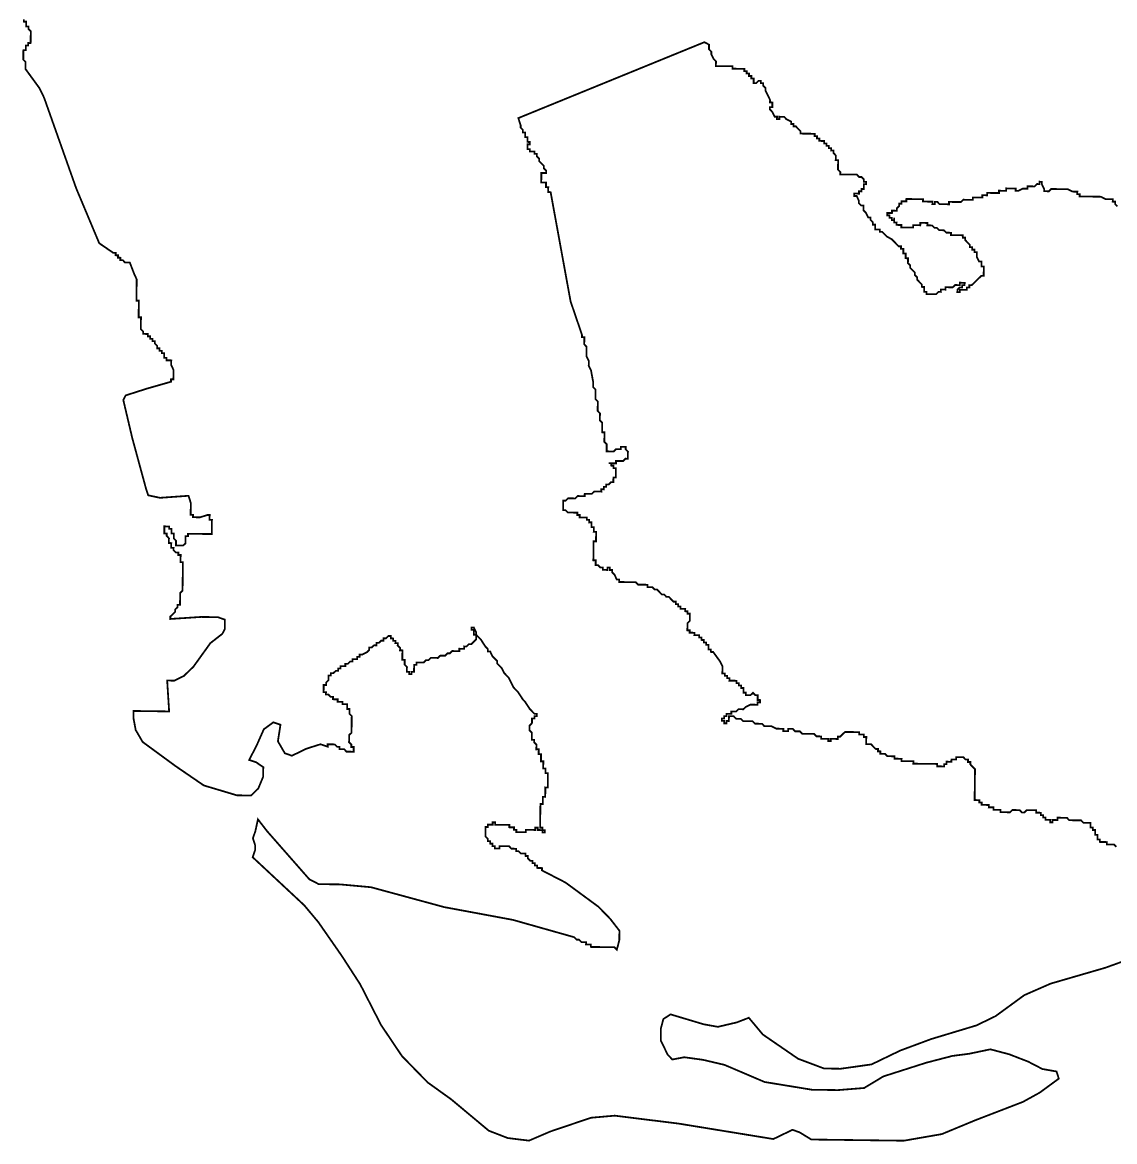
# Model space of a CAD drawing. Header units: metres. Extents: x 257673 to 289848, y 2129691 to 2228029.
# Drawn here: x 268919 to 270750, y 2138325 to 2140203 of the extents above; entities that cross this region are included whole.
import ezdxf

# ---------------------------------------------------------------- set-up
doc = ezdxf.new("R2010")
doc.units = ezdxf.units.M
doc.header["$MEASUREMENT"] = 0
doc.layers.add('HAZARDS LINE', color=1, linetype='Continuous')

msp = doc.modelspace()

# ---------------------------------------------------------------- linework, layer by layer
at = {"layer": 'HAZARDS LINE', "lineweight": 18}
for points in [[(270798.6, 2138639.9, 2.98, 2.98, 0), (270734.7, 2138616.9, 2.98, 2.98, 0), (270642.8, 2138590.2, 2.98, 2.98, 0), (270598.8, 2138570.9, 2.98, 2.98, 0), (270550.6, 2138535.7, 2.98, 2.98, 0), (270518.6, 2138520.2, 2.98, 2.98, 0), (270442.7, 2138497.3, 2.98, 2.98, 0), (270390.8, 2138478, 2.98, 2.98, 0), (270342.7, 2138454.8, 2.98, 2.98, 0), (270290.9, 2138447.5, 2.98, 2.98, 0), (270263.1, 2138447.9, 2.98, 2.98, 0), (270219.5, 2138464.3, 2.98, 2.98, 0), (270160.4, 2138504.9, 2.98, 2.98, 0), (270136.9, 2138533, 2.98, 2.98, 0), (270116.9, 2138525.3, 2.98, 2.98, 0), (270085, 2138517.8, 2.98, 2.98, 0), (270061.1, 2138522.1, 2.98, 2.98, 0), (270005.7, 2138538.7, 2.98, 2.98, 0), (269993.6, 2138530.9, 2.98, 2.98, 0), (269989.4, 2138515, 2.98, 2.98, 0), (269989.2, 2138495.1, 2.98, 2.98, 0), (270000.8, 2138471.1, 2.98, 2.98, 0), (270008.7, 2138463, 2.98, 2.98, 0), (270028.6, 2138466.8, 2.98, 2.98, 0), (270060.4, 2138462.4, 2.98, 2.98, 0), (270096.1, 2138454, 2.98, 2.98, 0), (270163.3, 2138425.3, 2.98, 2.98, 0), (270242.7, 2138412.3, 2.98, 2.98, 0), (270286.5, 2138411.7, 2.98, 2.98, 0), (270330.3, 2138415.2, 2.98, 2.98, 0), (270362.4, 2138434.6, 2.98, 2.98, 0), (270434.3, 2138457.6, 2.98, 2.98, 0), (270478.2, 2138469, 2.98, 2.98, 0), (270506.1, 2138472.6, 2.98, 2.98, 0), (270542, 2138480.1, 2.98, 2.98, 0), (270573.7, 2138471.7, 2.98, 2.98, 0), (270605.4, 2138459.4, 2.98, 2.98, 0), (270629.1, 2138447.1, 2.98, 2.98, 0), (270652.9, 2138442.9, 2.98, 2.98, 0), (270656.7, 2138430.9, 2.98, 2.98, 0), (270624.6, 2138407.4, 2.98, 2.98, 0), (270596.5, 2138391.9, 2.98, 2.98, 0), (270516.6, 2138361.1, 2.98, 2.98, 0), (270460.6, 2138337.9, 2.98, 2.98, 0), (270396.8, 2138326.8, 2.98, 2.98, 0), (270241.7, 2138328.8, 2.98, 2.98, 0), (270221.9, 2138340.9, 2.98, 2.98, 0), (270210, 2138345.1, 2.98, 2.98, 0), (270194, 2138337.3, 2.98, 2.98, 0), (270178, 2138329.6, 2.98, 2.98, 0), (270019.2, 2138355.5, 2.98, 2.98, 0), (269912, 2138368.8, 2.98, 2.98, 0), (269872.2, 2138365.3, 2.98, 2.98, 0), (269804.2, 2138342.3, 2.98, 2.98, 0), (269768.2, 2138326.9, 2.98, 2.98, 0), (269732.5, 2138331.3, 2.98, 2.98, 0), (269700.8, 2138343.6, 2.98, 2.98, 0), (269637.8, 2138396.2, 2.98, 2.98, 0), (269598.4, 2138424.5, 2.98, 2.98, 0), (269555.2, 2138468.8, 2.98, 2.98, 0), (269520.1, 2138521, 2.98, 2.98, 0), (269485.2, 2138589.1, 2.98, 2.98, 0), (269454, 2138637.3, 2.98, 2.98, 0), (269414.9, 2138693.5, 2.98, 2.98, 0), (269391.4, 2138721.6, 2.98, 2.98, 0), (269348.1, 2138762, 2.98, 2.98, 0), (269304.9, 2138802.3, 2.98, 2.98, 0), (269309, 2138814.2, 2.98, 2.98, 0), (269309.1, 2138822.1, 2.98, 2.98, 0), (269305.3, 2138834.1, 2.98, 2.98, 0), (269309.4, 2138846, 2.98, 2.98, 0), (269313.7, 2138865.8, 2.98, 2.98, 0), (269329.3, 2138845.7, 2.98, 2.98, 0), (269399.9, 2138765.3, 2.98, 2.98, 0), (269415.7, 2138757.1, 2.98, 2.98, 0), (269451.5, 2138756.7, 2.98, 2.98, 0), (269503.2, 2138752, 2.98, 2.98, 0), (269626.1, 2138718.6, 2.98, 2.98, 0), (269741.2, 2138697.2, 2.98, 2.98, 0), (269844.2, 2138668.1, 2.98, 2.98, 0), (269848.1, 2138664, 2.98, 2.98, 0), (269852.1, 2138664, 2.98, 2.98, 0), (269856, 2138660, 2.98, 2.98, 0), (269864, 2138659.9, 2.98, 2.98, 0), (269863.9, 2138655.9, 2.98, 2.98, 0), (269871.9, 2138655.8, 2.98, 2.98, 0), (269871.9, 2138651.8, 2.98, 2.98, 0), (269911.6, 2138651.3, 2.98, 2.98, 0), (269915.6, 2138647.3, 2.98, 2.98, 0), (269919.7, 2138663.1, 2.98, 2.98, 0), (269919.9, 2138679, 2.98, 2.98, 0), (269904.3, 2138699.1, 2.98, 2.98, 0), (269884.6, 2138719.3, 2.98, 2.98, 0), (269829.5, 2138759.8, 2.98, 2.98, 0), (269790, 2138780.2, 2.98, 2.98, 0), (269790, 2138784.1, 2.98, 2.98, 0), (269782, 2138784.3, 2.98, 2.98, 0), (269782.1, 2138788.2, 2.98, 2.98, 0), (269778.1, 2138788.3, 2.98, 2.98, 0), (269778.2, 2138792.3, 2.98, 2.98, 0), (269774.2, 2138792.3, 2.98, 2.98, 0), (269774.2, 2138796.3, 2.98, 2.98, 0), (269770.3, 2138796.3, 2.98, 2.98, 0), (269766.3, 2138800.4, 2.98, 2.98, 0), (269766.4, 2138804.3, 2.98, 2.98, 0), (269762.4, 2138804.4, 2.98, 2.98, 0), (269762.5, 2138808.4, 2.98, 2.98, 0), (269754.5, 2138808.5, 2.98, 2.98, 0), (269750.6, 2138812.5, 2.98, 2.98, 0), (269746.6, 2138812.6, 2.98, 2.98, 0), (269746.7, 2138816.5, 2.98, 2.98, 0), (269738.7, 2138816.6, 2.98, 2.98, 0), (269734.8, 2138820.7, 2.98, 2.98, 0), (269718.9, 2138820.9, 2.98, 2.98, 0), (269718.8, 2138816.9, 2.98, 2.98, 0), (269710.9, 2138817, 2.98, 2.98, 0), (269710.9, 2138821, 2.98, 2.98, 0), (269706.9, 2138821, 2.98, 2.98, 0), (269707, 2138825, 2.98, 2.98, 0), (269703, 2138825.1, 2.98, 2.98, 0), (269703.1, 2138829, 2.98, 2.98, 0), (269699.1, 2138829.1, 2.98, 2.98, 0), (269699.1, 2138833.1, 2.98, 2.98, 0), (269695.2, 2138837.1, 2.98, 2.98, 0), (269695.4, 2138853, 2.98, 2.98, 0), (269699.4, 2138852.9, 2.98, 2.98, 0), (269699.4, 2138856.9, 2.98, 2.98, 0), (269707.4, 2138856.8, 2.98, 2.98, 0), (269707.4, 2138860.8, 2.98, 2.98, 0), (269711.4, 2138860.8, 2.98, 2.98, 0), (269711.4, 2138856.8, 2.98, 2.98, 0), (269735.2, 2138856.5, 2.98, 2.98, 0), (269735.2, 2138852.5, 2.98, 2.98, 0), (269743.1, 2138852.4, 2.98, 2.98, 0), (269743.1, 2138848.4, 2.98, 2.98, 0), (269747.1, 2138848.4, 2.98, 2.98, 0), (269747, 2138844.4, 2.98, 2.98, 0), (269762.9, 2138844.2, 2.98, 2.98, 0), (269763, 2138848.2, 2.98, 2.98, 0), (269778.9, 2138848, 2.98, 2.98, 0), (269778.9, 2138851.9, 2.98, 2.98, 0), (269782.9, 2138851.9, 2.98, 2.98, 0), (269782.9, 2138847.9, 2.98, 2.98, 0), (269790.8, 2138847.8, 2.98, 2.98, 0), (269790.8, 2138843.8, 2.98, 2.98, 0), (269794.7, 2138843.8, 2.98, 2.98, 0), (269794.8, 2138847.7, 2.98, 2.98, 0), (269790.8, 2138847.8, 2.98, 2.98, 0), (269790.9, 2138851.8, 2.98, 2.98, 0), (269786.9, 2138851.8, 2.98, 2.98, 0), (269787.4, 2138891.6, 2.98, 2.98, 0), (269791.4, 2138891.6, 2.98, 2.98, 0), (269791.5, 2138903.5, 2.98, 2.98, 0), (269795.5, 2138903.4, 2.98, 2.98, 0), (269795.7, 2138919.4, 2.98, 2.98, 0), (269799.7, 2138919.3, 2.98, 2.98, 0), (269800, 2138943.2, 2.98, 2.98, 0), (269796, 2138943.2, 2.98, 2.98, 0), (269796.1, 2138951.2, 2.98, 2.98, 0), (269792.1, 2138951.2, 2.98, 2.98, 0), (269792.3, 2138963.2, 2.98, 2.98, 0), (269788.3, 2138963.2, 2.98, 2.98, 0), (269788.5, 2138975.2, 2.98, 2.98, 0), (269784.5, 2138975.2, 2.98, 2.98, 0), (269784.6, 2138983.2, 2.98, 2.98, 0), (269780.6, 2138983.2, 2.98, 2.98, 0), (269780.7, 2138991.2, 2.98, 2.98, 0), (269776.8, 2138995.2, 2.98, 2.98, 0), (269776.8, 2138999.2, 2.98, 2.98, 0), (269772.9, 2138999.2, 2.98, 2.98, 0), (269773, 2139011.2, 2.98, 2.98, 0), (269769.1, 2139015.2, 2.98, 2.98, 0), (269769.2, 2139023.1, 2.98, 2.98, 0), (269773.2, 2139027.1, 2.98, 2.98, 0), (269773.3, 2139035, 2.98, 2.98, 0), (269777.3, 2139035, 2.98, 2.98, 0), (269777.4, 2139039, 2.98, 2.98, 0), (269781.3, 2139038.9, 2.98, 2.98, 0), (269781.4, 2139042.9, 2.98, 2.98, 0), (269777.4, 2139042.9, 2.98, 2.98, 0), (269769.5, 2139051, 2.98, 2.98, 0), (269761.7, 2139063, 2.98, 2.98, 0), (269757.8, 2139067.1, 2.98, 2.98, 0), (269750, 2139079.1, 2.98, 2.98, 0), (269742.2, 2139087.2, 2.98, 2.98, 0), (269738.3, 2139095.2, 2.98, 2.98, 0), (269734.4, 2139103.2, 2.98, 2.98, 0), (269730.5, 2139107.2, 2.98, 2.98, 0), (269726.6, 2139111.2, 2.98, 2.98, 0), (269722.7, 2139119.2, 2.98, 2.98, 0), (269718.8, 2139123.3, 2.98, 2.98, 0), (269714.8, 2139127.3, 2.98, 2.98, 0), (269714.9, 2139131.3, 2.98, 2.98, 0), (269711, 2139135.3, 2.98, 2.98, 0), (269707, 2139139.3, 2.98, 2.98, 0), (269703.2, 2139147.3, 2.98, 2.98, 0), (269699.2, 2139147.4, 2.98, 2.98, 0), (269699.2, 2139151.4, 2.98, 2.98, 0), (269695.3, 2139155.4, 2.98, 2.98, 0), (269687.5, 2139167.4, 2.98, 2.98, 0), (269679.6, 2139175.5, 2.98, 2.98, 0), (269679.7, 2139179.5, 2.98, 2.98, 0), (269675.8, 2139187.5, 2.98, 2.98, 0), (269671.8, 2139187.5, 2.98, 2.98, 0), (269671.8, 2139183.5, 2.98, 2.98, 0), (269675.8, 2139183.5, 2.98, 2.98, 0), (269675.7, 2139175.5, 2.98, 2.98, 0), (269679.6, 2139175.5, 2.98, 2.98, 0), (269679.5, 2139167.5, 2.98, 2.98, 0), (269675.5, 2139163.6, 2.98, 2.98, 0), (269671.5, 2139159.7, 2.98, 2.98, 0), (269667.5, 2139159.7, 2.98, 2.98, 0), (269663.5, 2139155.8, 2.98, 2.98, 0), (269659.5, 2139155.9, 2.98, 2.98, 0), (269659.5, 2139151.9, 2.98, 2.98, 0), (269651.5, 2139152, 2.98, 2.98, 0), (269651.4, 2139148, 2.98, 2.98, 0), (269639.5, 2139148.1, 2.98, 2.98, 0), (269635.5, 2139144.2, 2.98, 2.98, 0), (269631.5, 2139144.3, 2.98, 2.98, 0), (269627.5, 2139140.3, 2.98, 2.98, 0), (269619.5, 2139140.4, 2.98, 2.98, 0), (269615.5, 2139136.5, 2.98, 2.98, 0), (269603.6, 2139136.7, 2.98, 2.98, 0), (269599.5, 2139132.7, 2.98, 2.98, 0), (269595.6, 2139132.8, 2.98, 2.98, 0), (269591.5, 2139128.9, 2.98, 2.98, 0), (269579.6, 2139129, 2.98, 2.98, 0), (269579.5, 2139125, 2.98, 2.98, 0), (269575.6, 2139125.1, 2.98, 2.98, 0), (269575.4, 2139113.2, 2.98, 2.98, 0), (269571.4, 2139113.2, 2.98, 2.98, 0), (269571.4, 2139109.2, 2.98, 2.98, 0), (269567.4, 2139109.3, 2.98, 2.98, 0), (269567.5, 2139113.3, 2.98, 2.98, 0), (269563.5, 2139113.3, 2.98, 2.98, 0), (269563.6, 2139121.3, 2.98, 2.98, 0), (269559.7, 2139125.3, 2.98, 2.98, 0), (269559.8, 2139133.3, 2.98, 2.98, 0), (269555.8, 2139133.3, 2.98, 2.98, 0), (269556, 2139149.2, 2.98, 2.98, 0), (269552, 2139149.3, 2.98, 2.98, 0), (269552.1, 2139153.2, 2.98, 2.98, 0), (269548.1, 2139157.3, 2.98, 2.98, 0), (269548.2, 2139161.3, 2.98, 2.98, 0), (269544.2, 2139161.3, 2.98, 2.98, 0), (269544.3, 2139165.3, 2.98, 2.98, 0), (269540.3, 2139165.3, 2.98, 2.98, 0), (269540.3, 2139169.3, 2.98, 2.98, 0), (269536.4, 2139169.4, 2.98, 2.98, 0), (269536.4, 2139173.3, 2.98, 2.98, 0), (269532.4, 2139173.4, 2.98, 2.98, 0), (269528.4, 2139169.5, 2.98, 2.98, 0), (269524.4, 2139169.5, 2.98, 2.98, 0), (269524.4, 2139165.5, 2.98, 2.98, 0), (269520.4, 2139165.6, 2.98, 2.98, 0), (269516.4, 2139161.7, 2.98, 2.98, 0), (269512.4, 2139161.7, 2.98, 2.98, 0), (269512.3, 2139157.7, 2.98, 2.98, 0), (269508.4, 2139157.8, 2.98, 2.98, 0), (269504.3, 2139153.9, 2.98, 2.98, 0), (269500.3, 2139153.9, 2.98, 2.98, 0), (269500.3, 2139149.9, 2.98, 2.98, 0), (269496.3, 2139146, 2.98, 2.98, 0), (269488.3, 2139142.1, 2.98, 2.98, 0), (269484.3, 2139142.2, 2.98, 2.98, 0), (269484.2, 2139138.2, 2.98, 2.98, 0), (269480.3, 2139138.3, 2.98, 2.98, 0), (269480.2, 2139134.3, 2.98, 2.98, 0), (269472.3, 2139134.4, 2.98, 2.98, 0), (269472.2, 2139130.4, 2.98, 2.98, 0), (269468.2, 2139130.4, 2.98, 2.98, 0), (269464.2, 2139126.5, 2.98, 2.98, 0), (269460.2, 2139126.6, 2.98, 2.98, 0), (269460.2, 2139122.6, 2.98, 2.98, 0), (269452.2, 2139122.7, 2.98, 2.98, 0), (269452.2, 2139118.7, 2.98, 2.98, 0), (269448.2, 2139118.8, 2.98, 2.98, 0), (269448.1, 2139114.8, 2.98, 2.98, 0), (269444.2, 2139114.8, 2.98, 2.98, 0), (269440.1, 2139110.9, 2.98, 2.98, 0), (269436.1, 2139111, 2.98, 2.98, 0), (269436.1, 2139107, 2.98, 2.98, 0), (269432.1, 2139107, 2.98, 2.98, 0), (269432, 2139099.1, 2.98, 2.98, 0), (269428, 2139095.2, 2.98, 2.98, 0), (269427.9, 2139091.2, 2.98, 2.98, 0), (269424, 2139091.2, 2.98, 2.98, 0), (269423.8, 2139079.3, 2.98, 2.98, 0), (269427.8, 2139079.2, 2.98, 2.98, 0), (269427.7, 2139075.3, 2.98, 2.98, 0), (269431.7, 2139075.2, 2.98, 2.98, 0), (269435.6, 2139071.2, 2.98, 2.98, 0), (269439.6, 2139071.1, 2.98, 2.98, 0), (269439.6, 2139067.2, 2.98, 2.98, 0), (269447.5, 2139067.1, 2.98, 2.98, 0), (269447.5, 2139063.1, 2.98, 2.98, 0), (269455.4, 2139063, 2.98, 2.98, 0), (269455.4, 2139059, 2.98, 2.98, 0), (269463.3, 2139058.9, 2.98, 2.98, 0), (269463.2, 2139050.9, 2.98, 2.98, 0), (269467.2, 2139050.9, 2.98, 2.98, 0), (269467.1, 2139042.9, 2.98, 2.98, 0), (269471, 2139038.9, 2.98, 2.98, 0), (269470.7, 2139011.1, 2.98, 2.98, 0), (269466.6, 2139007.1, 2.98, 2.98, 0), (269466.5, 2138995.2, 2.98, 2.98, 0), (269470.4, 2138991.2, 2.98, 2.98, 0), (269470.4, 2138987.2, 2.98, 2.98, 0), (269474.3, 2138987.1, 2.98, 2.98, 0), (269474.2, 2138979.2, 2.98, 2.98, 0), (269462.3, 2138979.3, 2.98, 2.98, 0), (269458.4, 2138983.4, 2.98, 2.98, 0), (269450.4, 2138983.5, 2.98, 2.98, 0), (269450.5, 2138987.4, 2.98, 2.98, 0), (269446.5, 2138987.5, 2.98, 2.98, 0), (269442.6, 2138991.5, 2.98, 2.98, 0), (269430.6, 2138991.7, 2.98, 2.98, 0), (269430.6, 2138987.7, 2.98, 2.98, 0), (269418.7, 2138991.8, 2.98, 2.98, 0), (269394.7, 2138984.2, 2.98, 2.98, 0), (269370.7, 2138972.5, 2.98, 2.98, 0), (269358.8, 2138976.7, 2.98, 2.98, 0), (269347.2, 2138996.7, 2.98, 2.98, 0), (269351.5, 2139024.5, 2.98, 2.98, 0), (269339.6, 2139028.6, 2.98, 2.98, 0), (269323.6, 2139016.9, 2.98, 2.98, 0), (269311.3, 2138989.2, 2.98, 2.98, 0), (269299, 2138965.5, 2.98, 2.98, 0), (269310.9, 2138961.4, 2.98, 2.98, 0), (269322.7, 2138953.3, 2.98, 2.98, 0), (269322.5, 2138937.3, 2.98, 2.98, 0), (269314.3, 2138917.6, 2.98, 2.98, 0), (269302.2, 2138905.8, 2.98, 2.98, 0), (269278.4, 2138906.1, 2.98, 2.98, 0), (269222.9, 2138922.7, 2.98, 2.98, 0), (269175.6, 2138955.1, 2.98, 2.98, 0), (269120.4, 2138995.6, 2.98, 2.98, 0), (269108.7, 2139015.7, 2.98, 2.98, 0), (269105, 2139035.6, 2.98, 2.98, 0), (269105.1, 2139047.6, 2.98, 2.98, 0), (269164.8, 2139046.8, 2.98, 2.98, 0), (269161.5, 2139098.6, 2.98, 2.98, 0), (269173.4, 2139098.4, 2.98, 2.98, 0), (269189.4, 2139106.2, 2.98, 2.98, 0), (269205.6, 2139121.9, 2.98, 2.98, 0), (269233.9, 2139161.3, 2.98, 2.98, 0), (269254, 2139177, 2.98, 2.98, 0), (269258.1, 2139184.9, 2.98, 2.98, 0), (269258.3, 2139200.8, 2.98, 2.98, 0), (269246.4, 2139204.9, 2.98, 2.98, 0), (269218.6, 2139205.3, 2.98, 2.98, 0), (269166.8, 2139201.9, 2.98, 2.98, 0), (269166.8, 2139205.9, 2.98, 2.98, 0), (269170.9, 2139209.9, 2.98, 2.98, 0), (269174.9, 2139213.8, 2.98, 2.98, 0), (269175, 2139217.8, 2.98, 2.98, 0), (269179, 2139221.7, 2.98, 2.98, 0), (269179, 2139225.7, 2.98, 2.98, 0), (269183, 2139225.6, 2.98, 2.98, 0), (269183.3, 2139245.5, 2.98, 2.98, 0), (269187.3, 2139249.4, 2.98, 2.98, 0), (269187.9, 2139297.2, 2.98, 2.98, 0), (269183.9, 2139297.2, 2.98, 2.98, 0), (269184.1, 2139309.2, 2.98, 2.98, 0), (269180.1, 2139309.2, 2.98, 2.98, 0), (269180.2, 2139313.2, 2.98, 2.98, 0), (269176.2, 2139313.2, 2.98, 2.98, 0), (269172.2, 2139317.3, 2.98, 2.98, 0), (269172.3, 2139321.2, 2.98, 2.98, 0), (269168.3, 2139321.3, 2.98, 2.98, 0), (269168.4, 2139329.2, 2.98, 2.98, 0), (269164.4, 2139329.3, 2.98, 2.98, 0), (269164.5, 2139337.3, 2.98, 2.98, 0), (269160.6, 2139341.3, 2.98, 2.98, 0), (269160.7, 2139345.3, 2.98, 2.98, 0), (269156.7, 2139345.3, 2.98, 2.98, 0), (269156.8, 2139357.2, 2.98, 2.98, 0), (269164.8, 2139357.1, 2.98, 2.98, 0), (269164.8, 2139353.2, 2.98, 2.98, 0), (269168.7, 2139353.1, 2.98, 2.98, 0), (269168.6, 2139345.2, 2.98, 2.98, 0), (269172.6, 2139345.1, 2.98, 2.98, 0), (269172.5, 2139337.2, 2.98, 2.98, 0), (269176.4, 2139333.1, 2.98, 2.98, 0), (269176.3, 2139325.2, 2.98, 2.98, 0), (269188.3, 2139325, 2.98, 2.98, 0), (269192.3, 2139328.9, 2.98, 2.98, 0), (269192.4, 2139340.9, 2.98, 2.98, 0), (269196.4, 2139340.8, 2.98, 2.98, 0), (269196.5, 2139344.8, 2.98, 2.98, 0), (269236.2, 2139344.3, 2.98, 2.98, 0), (269236.6, 2139368.2, 2.98, 2.98, 0), (269232.6, 2139368.2, 2.98, 2.98, 0), (269232.7, 2139376.2, 2.98, 2.98, 0), (269228.7, 2139376.2, 2.98, 2.98, 0), (269216.7, 2139372.4, 2.98, 2.98, 0), (269204.8, 2139372.5, 2.98, 2.98, 0), (269204.8, 2139376.5, 2.98, 2.98, 0), (269200.9, 2139376.6, 2.98, 2.98, 0), (269201.1, 2139396.5, 2.98, 2.98, 0), (269197.3, 2139408.5, 2.98, 2.98, 0), (269149.5, 2139405.1, 2.98, 2.98, 0), (269129.7, 2139409.3, 2.98, 2.98, 0), (269125.8, 2139421.3, 2.98, 2.98, 0), (269103, 2139505.2, 2.98, 2.98, 0), (269088, 2139569, 2.98, 2.98, 0), (269092, 2139576.9, 2.98, 2.98, 0), (269128, 2139588.4, 2.98, 2.98, 0), (269167.9, 2139599.8, 2.98, 2.98, 0), (269168, 2139603.8, 2.98, 2.98, 0), (269171.9, 2139603.7, 2.98, 2.98, 0), (269172.1, 2139619.7, 2.98, 2.98, 0), (269168.3, 2139627.7, 2.98, 2.98, 0), (269168.4, 2139635.6, 2.98, 2.98, 0), (269160.4, 2139635.7, 2.98, 2.98, 0), (269160.5, 2139639.7, 2.98, 2.98, 0), (269156.5, 2139639.7, 2.98, 2.98, 0), (269156.6, 2139647.7, 2.98, 2.98, 0), (269152.6, 2139647.8, 2.98, 2.98, 0), (269152.7, 2139651.7, 2.98, 2.98, 0), (269148.7, 2139651.8, 2.98, 2.98, 0), (269148.7, 2139655.8, 2.98, 2.98, 0), (269144.8, 2139655.8, 2.98, 2.98, 0), (269144.8, 2139659.8, 2.98, 2.98, 0), (269140.9, 2139663.8, 2.98, 2.98, 0), (269140.9, 2139667.8, 2.98, 2.98, 0), (269137, 2139667.9, 2.98, 2.98, 0), (269137, 2139671.8, 2.98, 2.98, 0), (269133, 2139671.9, 2.98, 2.98, 0), (269133.1, 2139675.9, 2.98, 2.98, 0), (269129.1, 2139675.9, 2.98, 2.98, 0), (269129.2, 2139679.9, 2.98, 2.98, 0), (269121.2, 2139680, 2.98, 2.98, 0), (269121.2, 2139684, 2.98, 2.98, 0), (269117.3, 2139688, 2.98, 2.98, 0), (269117.6, 2139707.9, 2.98, 2.98, 0), (269113.6, 2139707.9, 2.98, 2.98, 0), (269114, 2139735.8, 2.98, 2.98, 0), (269110, 2139735.8, 2.98, 2.98, 0), (269110.4, 2139771.6, 2.98, 2.98, 0), (269106.6, 2139779.6, 2.98, 2.98, 0), (269098.9, 2139799.6, 2.98, 2.98, 0), (269090.9, 2139799.7, 2.98, 2.98, 0), (269087, 2139803.8, 2.98, 2.98, 0), (269083, 2139803.8, 2.98, 2.98, 0), (269083.1, 2139807.8, 2.98, 2.98, 0), (269079.1, 2139807.9, 2.98, 2.98, 0), (269079.1, 2139811.8, 2.98, 2.98, 0), (269075.1, 2139811.9, 2.98, 2.98, 0), (269075.2, 2139815.9, 2.98, 2.98, 0), (269071.2, 2139815.9, 2.98, 2.98, 0), (269047.6, 2139832.1, 2.98, 2.98, 0), (269009, 2139924.1, 2.98, 2.98, 0), (268955.2, 2140076, 2.98, 2.98, 0), (268947.5, 2140092, 2.98, 2.98, 0), (268924, 2140124.2, 2.98, 2.98, 0), (268924.1, 2140136.1, 2.98, 2.98, 0), (268920.2, 2140140.1, 2.98, 2.98, 0), (268920.4, 2140156, 2.98, 2.98, 0), (268924.4, 2140156, 2.98, 2.98, 0), (268924.5, 2140163.9, 2.98, 2.98, 0), (268928.5, 2140163.9, 2.98, 2.98, 0), (268928.5, 2140167.9, 2.98, 2.98, 0), (268932.5, 2140167.8, 2.98, 2.98, 0), (268932.8, 2140187.7, 2.98, 2.98, 0), (268928.8, 2140191.7, 2.98, 2.98, 0), (268928.9, 2140195.7, 2.98, 2.98, 0), (268924.9, 2140195.8, 2.98, 2.98, 0), (268925, 2140203.7, 2.98, 2.98, 0), (268921, 2140203.8, 2.98, 2.98, 0), (268921.1, 2140207.8, 2.98, 2.98, 0)], [(270755, 2139893.8, 2.98, 2.98, 0), (270751.1, 2139897.9, 2.98, 2.98, 0), (270751.1, 2139901.8, 2.98, 2.98, 0), (270747.1, 2139901.9, 2.98, 2.98, 0), (270747.2, 2139905.9, 2.98, 2.98, 0), (270735.3, 2139906, 2.98, 2.98, 0), (270727.4, 2139910.1, 2.98, 2.98, 0), (270691.6, 2139910.6, 2.98, 2.98, 0), (270691.6, 2139914.5, 2.98, 2.98, 0), (270687.6, 2139914.6, 2.98, 2.98, 0), (270687.7, 2139918.6, 2.98, 2.98, 0), (270679.7, 2139918.7, 2.98, 2.98, 0), (270671.8, 2139922.7, 2.98, 2.98, 0), (270644, 2139923.1, 2.98, 2.98, 0), (270640, 2139919.2, 2.98, 2.98, 0), (270632, 2139919.3, 2.98, 2.98, 0), (270632, 2139923.3, 2.98, 2.98, 0), (270628.2, 2139931.3, 2.98, 2.98, 0), (270628.2, 2139935.2, 2.98, 2.98, 0), (270624.2, 2139935.3, 2.98, 2.98, 0), (270624.2, 2139931.3, 2.98, 2.98, 0), (270620.2, 2139931.4, 2.98, 2.98, 0), (270616.2, 2139927.4, 2.98, 2.98, 0), (270604.3, 2139927.6, 2.98, 2.98, 0), (270604.2, 2139923.6, 2.98, 2.98, 0), (270596.3, 2139923.7, 2.98, 2.98, 0), (270588.2, 2139919.8, 2.98, 2.98, 0), (270584.3, 2139919.9, 2.98, 2.98, 0), (270584.3, 2139923.9, 2.98, 2.98, 0), (270568.4, 2139924.1, 2.98, 2.98, 0), (270568.4, 2139920.1, 2.98, 2.98, 0), (270556.4, 2139920.2, 2.98, 2.98, 0), (270556.4, 2139916.3, 2.98, 2.98, 0), (270536.5, 2139916.5, 2.98, 2.98, 0), (270536.4, 2139912.5, 2.98, 2.98, 0), (270528.5, 2139912.6, 2.98, 2.98, 0), (270528.4, 2139908.7, 2.98, 2.98, 0), (270512.5, 2139908.9, 2.98, 2.98, 0), (270512.5, 2139904.9, 2.98, 2.98, 0), (270496.6, 2139905.1, 2.98, 2.98, 0), (270492.5, 2139901.2, 2.98, 2.98, 0), (270472.6, 2139901.4, 2.98, 2.98, 0), (270472.6, 2139897.4, 2.98, 2.98, 0), (270456.7, 2139897.6, 2.98, 2.98, 0), (270452.8, 2139901.7, 2.98, 2.98, 0), (270448.8, 2139901.7, 2.98, 2.98, 0), (270448.7, 2139897.7, 2.98, 2.98, 0), (270444.7, 2139897.8, 2.98, 2.98, 0), (270444.8, 2139901.8, 2.98, 2.98, 0), (270428.9, 2139902, 2.98, 2.98, 0), (270428.9, 2139906, 2.98, 2.98, 0), (270401.1, 2139906.3, 2.98, 2.98, 0), (270401, 2139902.3, 2.98, 2.98, 0), (270393.1, 2139902.4, 2.98, 2.98, 0), (270393, 2139898.5, 2.98, 2.98, 0), (270389.1, 2139898.5, 2.98, 2.98, 0), (270389, 2139894.5, 2.98, 2.98, 0), (270385, 2139890.6, 2.98, 2.98, 0), (270384.9, 2139886.6, 2.98, 2.98, 0), (270377, 2139886.7, 2.98, 2.98, 0), (270376.9, 2139882.8, 2.98, 2.98, 0), (270369, 2139882.9, 2.98, 2.98, 0), (270368.9, 2139878.9, 2.98, 2.98, 0), (270372.9, 2139878.8, 2.98, 2.98, 0), (270372.8, 2139874.8, 2.98, 2.98, 0), (270376.8, 2139874.8, 2.98, 2.98, 0), (270376.8, 2139870.8, 2.98, 2.98, 0), (270380.8, 2139870.8, 2.98, 2.98, 0), (270380.8, 2139874.7, 2.98, 2.98, 0), (270380.7, 2139866.8, 2.98, 2.98, 0), (270384.7, 2139866.7, 2.98, 2.98, 0), (270384.6, 2139862.8, 2.98, 2.98, 0), (270392.6, 2139862.7, 2.98, 2.98, 0), (270392.5, 2139858.7, 2.98, 2.98, 0), (270412.4, 2139858.4, 2.98, 2.98, 0), (270412.5, 2139862.4, 2.98, 2.98, 0), (270424.4, 2139862.2, 2.98, 2.98, 0), (270424.5, 2139866.2, 2.98, 2.98, 0), (270436.4, 2139866.1, 2.98, 2.98, 0), (270436.3, 2139862.1, 2.98, 2.98, 0), (270444.3, 2139862, 2.98, 2.98, 0), (270448.2, 2139858, 2.98, 2.98, 0), (270452.2, 2139857.9, 2.98, 2.98, 0), (270456.1, 2139853.9, 2.98, 2.98, 0), (270464.1, 2139853.8, 2.98, 2.98, 0), (270468, 2139849.8, 2.98, 2.98, 0), (270476, 2139849.7, 2.98, 2.98, 0), (270475.9, 2139845.7, 2.98, 2.98, 0), (270495.8, 2139845.4, 2.98, 2.98, 0), (270495.7, 2139841.4, 2.98, 2.98, 0), (270499.7, 2139841.4, 2.98, 2.98, 0), (270499.7, 2139837.4, 2.98, 2.98, 0), (270503.6, 2139833.4, 2.98, 2.98, 0), (270507.5, 2139829.4, 2.98, 2.98, 0), (270507.5, 2139825.4, 2.98, 2.98, 0), (270511.4, 2139825.3, 2.98, 2.98, 0), (270511.4, 2139821.3, 2.98, 2.98, 0), (270515.4, 2139821.3, 2.98, 2.98, 0), (270515.3, 2139817.3, 2.98, 2.98, 0), (270519.3, 2139817.3, 2.98, 2.98, 0), (270519.2, 2139809.3, 2.98, 2.98, 0), (270523.1, 2139801.3, 2.98, 2.98, 0), (270527.1, 2139801.3, 2.98, 2.98, 0), (270527, 2139793.3, 2.98, 2.98, 0), (270530.9, 2139793.2, 2.98, 2.98, 0), (270530.7, 2139777.3, 2.98, 2.98, 0), (270526.7, 2139777.4, 2.98, 2.98, 0), (270522.7, 2139773.5, 2.98, 2.98, 0), (270518.7, 2139769.5, 2.98, 2.98, 0), (270510.6, 2139761.7, 2.98, 2.98, 0), (270506.7, 2139761.7, 2.98, 2.98, 0), (270506.6, 2139757.7, 2.98, 2.98, 0), (270502.6, 2139757.8, 2.98, 2.98, 0), (270502.6, 2139753.8, 2.98, 2.98, 0), (270490.6, 2139754, 2.98, 2.98, 0), (270490.6, 2139750, 2.98, 2.98, 0), (270486.6, 2139750, 2.98, 2.98, 0), (270486.7, 2139754, 2.98, 2.98, 0), (270490.7, 2139758, 2.98, 2.98, 0), (270494.7, 2139757.9, 2.98, 2.98, 0), (270494.7, 2139761.9, 2.98, 2.98, 0), (270498.7, 2139761.8, 2.98, 2.98, 0), (270498.8, 2139765.8, 2.98, 2.98, 0), (270490.8, 2139765.9, 2.98, 2.98, 0), (270490.7, 2139761.9, 2.98, 2.98, 0), (270482.8, 2139762, 2.98, 2.98, 0), (270478.8, 2139758.1, 2.98, 2.98, 0), (270466.8, 2139758.3, 2.98, 2.98, 0), (270466.8, 2139754.3, 2.98, 2.98, 0), (270458.8, 2139754.4, 2.98, 2.98, 0), (270458.8, 2139750.4, 2.98, 2.98, 0), (270454.8, 2139750.5, 2.98, 2.98, 0), (270450.8, 2139746.5, 2.98, 2.98, 0), (270434.9, 2139746.7, 2.98, 2.98, 0), (270434.9, 2139750.7, 2.98, 2.98, 0), (270430.9, 2139750.8, 2.98, 2.98, 0), (270431, 2139758.7, 2.98, 2.98, 0), (270427.1, 2139758.8, 2.98, 2.98, 0), (270427.1, 2139762.7, 2.98, 2.98, 0), (270423.2, 2139766.8, 2.98, 2.98, 0), (270419.3, 2139770.8, 2.98, 2.98, 0), (270419.3, 2139774.8, 2.98, 2.98, 0), (270415.4, 2139778.8, 2.98, 2.98, 0), (270415.4, 2139782.8, 2.98, 2.98, 0), (270411.5, 2139786.8, 2.98, 2.98, 0), (270407.6, 2139790.8, 2.98, 2.98, 0), (270407.6, 2139794.8, 2.98, 2.98, 0), (270403.7, 2139798.9, 2.98, 2.98, 0), (270403.8, 2139806.8, 2.98, 2.98, 0), (270399.8, 2139806.9, 2.98, 2.98, 0), (270399.9, 2139814.8, 2.98, 2.98, 0), (270395.9, 2139814.9, 2.98, 2.98, 0), (270396, 2139822.8, 2.98, 2.98, 0), (270392.1, 2139822.9, 2.98, 2.98, 0), (270392.1, 2139826.9, 2.98, 2.98, 0), (270388.1, 2139826.9, 2.98, 2.98, 0), (270380.3, 2139835, 2.98, 2.98, 0), (270376.4, 2139839, 2.98, 2.98, 0), (270368.5, 2139843.1, 2.98, 2.98, 0), (270364.5, 2139847.1, 2.98, 2.98, 0), (270360.6, 2139851.1, 2.98, 2.98, 0), (270356.6, 2139851.2, 2.98, 2.98, 0), (270356.7, 2139855.2, 2.98, 2.98, 0), (270348.7, 2139855.3, 2.98, 2.98, 0), (270348.8, 2139863.2, 2.98, 2.98, 0), (270344.9, 2139863.3, 2.98, 2.98, 0), (270344.9, 2139867.2, 2.98, 2.98, 0), (270341, 2139871.3, 2.98, 2.98, 0), (270341, 2139875.3, 2.98, 2.98, 0), (270337, 2139875.3, 2.98, 2.98, 0), (270333.2, 2139883.3, 2.98, 2.98, 0), (270329.2, 2139887.3, 2.98, 2.98, 0), (270329.3, 2139895.3, 2.98, 2.98, 0), (270325.4, 2139895.3, 2.98, 2.98, 0), (270321.4, 2139899.4, 2.98, 2.98, 0), (270321.5, 2139903.4, 2.98, 2.98, 0), (270317.6, 2139911.4, 2.98, 2.98, 0), (270313.6, 2139911.4, 2.98, 2.98, 0), (270313.7, 2139915.4, 2.98, 2.98, 0), (270321.6, 2139915.3, 2.98, 2.98, 0), (270321.7, 2139919.3, 2.98, 2.98, 0), (270325.7, 2139919.2, 2.98, 2.98, 0), (270325.7, 2139923.2, 2.98, 2.98, 0), (270329.7, 2139923.1, 2.98, 2.98, 0), (270329.8, 2139931.1, 2.98, 2.98, 0), (270333.8, 2139931, 2.98, 2.98, 0), (270333.8, 2139935, 2.98, 2.98, 0), (270329.9, 2139935.1, 2.98, 2.98, 0), (270329.9, 2139939.1, 2.98, 2.98, 0), (270326, 2139943.1, 2.98, 2.98, 0), (270322, 2139943.1, 2.98, 2.98, 0), (270318.1, 2139947.2, 2.98, 2.98, 0), (270290.2, 2139947.5, 2.98, 2.98, 0), (270290.3, 2139951.5, 2.98, 2.98, 0), (270286.4, 2139955.5, 2.98, 2.98, 0), (270286.6, 2139971.4, 2.98, 2.98, 0), (270282.6, 2139971.5, 2.98, 2.98, 0), (270282.7, 2139979.4, 2.98, 2.98, 0), (270278.8, 2139983.5, 2.98, 2.98, 0), (270278.8, 2139987.5, 2.98, 2.98, 0), (270274.8, 2139987.5, 2.98, 2.98, 0), (270274.9, 2139991.5, 2.98, 2.98, 0), (270270.9, 2139991.5, 2.98, 2.98, 0), (270271, 2139995.5, 2.98, 2.98, 0), (270267, 2139995.6, 2.98, 2.98, 0), (270267, 2139999.5, 2.98, 2.98, 0), (270263.1, 2139999.6, 2.98, 2.98, 0), (270263.1, 2140003.6, 2.98, 2.98, 0), (270255.1, 2140003.7, 2.98, 2.98, 0), (270255.2, 2140007.7, 2.98, 2.98, 0), (270251.2, 2140007.7, 2.98, 2.98, 0), (270251.3, 2140011.7, 2.98, 2.98, 0), (270247.3, 2140011.7, 2.98, 2.98, 0), (270247.3, 2140015.7, 2.98, 2.98, 0), (270223.5, 2140016, 2.98, 2.98, 0), (270223.5, 2140020, 2.98, 2.98, 0), (270219.6, 2140024, 2.98, 2.98, 0), (270215.7, 2140028.1, 2.98, 2.98, 0), (270211.7, 2140028.1, 2.98, 2.98, 0), (270211.8, 2140032.1, 2.98, 2.98, 0), (270207.8, 2140032.1, 2.98, 2.98, 0), (270207.8, 2140036.1, 2.98, 2.98, 0), (270199.9, 2140040.2, 2.98, 2.98, 0), (270196, 2140044.2, 2.98, 2.98, 0), (270188, 2140044.3, 2.98, 2.98, 0), (270188, 2140040.3, 2.98, 2.98, 0), (270184, 2140040.4, 2.98, 2.98, 0), (270184.1, 2140044.4, 2.98, 2.98, 0), (270180.1, 2140044.4, 2.98, 2.98, 0), (270176.2, 2140052.4, 2.98, 2.98, 0), (270172.3, 2140056.5, 2.98, 2.98, 0), (270172.3, 2140060.4, 2.98, 2.98, 0), (270176.3, 2140060.4, 2.98, 2.98, 0), (270176.4, 2140068.3, 2.98, 2.98, 0), (270172.4, 2140068.4, 2.98, 2.98, 0), (270172.5, 2140072.4, 2.98, 2.98, 0), (270164.7, 2140088.4, 2.98, 2.98, 0), (270164.8, 2140092.4, 2.98, 2.98, 0), (270160.9, 2140096.4, 2.98, 2.98, 0), (270160.9, 2140100.4, 2.98, 2.98, 0), (270156.9, 2140100.4, 2.98, 2.98, 0), (270157, 2140104.4, 2.98, 2.98, 0), (270153, 2140104.5, 2.98, 2.98, 0), (270149, 2140100.5, 2.98, 2.98, 0), (270145, 2140100.6, 2.98, 2.98, 0), (270145.1, 2140108.5, 2.98, 2.98, 0), (270141.1, 2140108.6, 2.98, 2.98, 0), (270141.2, 2140112.6, 2.98, 2.98, 0), (270137.2, 2140112.6, 2.98, 2.98, 0), (270137.2, 2140116.6, 2.98, 2.98, 0), (270133.3, 2140116.6, 2.98, 2.98, 0), (270133.3, 2140120.6, 2.98, 2.98, 0), (270129.3, 2140120.7, 2.98, 2.98, 0), (270129.4, 2140124.6, 2.98, 2.98, 0), (270109.5, 2140124.9, 2.98, 2.98, 0), (270109.6, 2140128.9, 2.98, 2.98, 0), (270081.7, 2140129.2, 2.98, 2.98, 0), (270081.8, 2140137.2, 2.98, 2.98, 0), (270077.9, 2140141.2, 2.98, 2.98, 0), (270074, 2140149.2, 2.98, 2.98, 0), (270074.1, 2140153.2, 2.98, 2.98, 0), (270070.1, 2140157.2, 2.98, 2.98, 0), (270070.2, 2140165.2, 2.98, 2.98, 0), (270062.3, 2140169.3, 2.98, 2.98, 0), (269750.4, 2140042, 2.98, 2.98, 0), (269754.2, 2140030, 2.98, 2.98, 0), (269754.2, 2140026, 2.98, 2.98, 0), (269758.1, 2140022, 2.98, 2.98, 0), (269758.1, 2140018, 2.98, 2.98, 0), (269762, 2140017.9, 2.98, 2.98, 0), (269761.9, 2140010, 2.98, 2.98, 0), (269765.9, 2140009.9, 2.98, 2.98, 0), (269765.8, 2140002, 2.98, 2.98, 0), (269769.8, 2140001.9, 2.98, 2.98, 0), (269769.7, 2139998, 2.98, 2.98, 0), (269765.8, 2139998, 2.98, 2.98, 0), (269765.7, 2139990, 2.98, 2.98, 0), (269769.6, 2139990, 2.98, 2.98, 0), (269769.6, 2139986, 2.98, 2.98, 0), (269777.5, 2139985.9, 2.98, 2.98, 0), (269777.5, 2139981.9, 2.98, 2.98, 0), (269781.5, 2139981.9, 2.98, 2.98, 0), (269781.4, 2139977.9, 2.98, 2.98, 0), (269785.3, 2139973.9, 2.98, 2.98, 0), (269785.3, 2139969.9, 2.98, 2.98, 0), (269789.2, 2139965.9, 2.98, 2.98, 0), (269793.1, 2139961.8, 2.98, 2.98, 0), (269793.1, 2139957.9, 2.98, 2.98, 0), (269797, 2139953.8, 2.98, 2.98, 0), (269797, 2139949.9, 2.98, 2.98, 0), (269789, 2139950, 2.98, 2.98, 0), (269788.8, 2139934, 2.98, 2.98, 0), (269796.8, 2139933.9, 2.98, 2.98, 0), (269796.7, 2139926, 2.98, 2.98, 0), (269800.6, 2139925.9, 2.98, 2.98, 0), (269800.5, 2139918, 2.98, 2.98, 0), (269804.5, 2139917.9, 2.98, 2.98, 0), (269838, 2139734.5, 2.98, 2.98, 0), (269857.1, 2139678.5, 2.98, 2.98, 0), (269857.1, 2139674.5, 2.98, 2.98, 0), (269861.1, 2139674.5, 2.98, 2.98, 0), (269860.9, 2139662.6, 2.98, 2.98, 0), (269864.8, 2139658.5, 2.98, 2.98, 0), (269864.6, 2139642.6, 2.98, 2.98, 0), (269868.5, 2139634.6, 2.98, 2.98, 0), (269868.4, 2139626.7, 2.98, 2.98, 0), (269872.3, 2139618.6, 2.98, 2.98, 0), (269876, 2139598.7, 2.98, 2.98, 0), (269875.9, 2139590.8, 2.98, 2.98, 0), (269879.8, 2139586.7, 2.98, 2.98, 0), (269879.6, 2139570.8, 2.98, 2.98, 0), (269883.6, 2139566.8, 2.98, 2.98, 0), (269883.4, 2139550.9, 2.98, 2.98, 0), (269887.3, 2139546.8, 2.98, 2.98, 0), (269887.1, 2139534.9, 2.98, 2.98, 0), (269891.1, 2139530.9, 2.98, 2.98, 0), (269890.9, 2139515, 2.98, 2.98, 0), (269894.8, 2139514.9, 2.98, 2.98, 0), (269894.6, 2139499, 2.98, 2.98, 0), (269898.6, 2139495, 2.98, 2.98, 0), (269898.4, 2139483, 2.98, 2.98, 0), (269910.3, 2139482.9, 2.98, 2.98, 0), (269914.4, 2139486.8, 2.98, 2.98, 0), (269922.3, 2139486.7, 2.98, 2.98, 0), (269922.4, 2139490.7, 2.98, 2.98, 0), (269930.3, 2139490.6, 2.98, 2.98, 0), (269930.3, 2139486.6, 2.98, 2.98, 0), (269934.2, 2139482.6, 2.98, 2.98, 0), (269934, 2139470.6, 2.98, 2.98, 0), (269930.1, 2139470.7, 2.98, 2.98, 0), (269926, 2139466.8, 2.98, 2.98, 0), (269914.1, 2139466.9, 2.98, 2.98, 0), (269914.1, 2139462.9, 2.98, 2.98, 0), (269902.1, 2139463.1, 2.98, 2.98, 0), (269906.1, 2139463, 2.98, 2.98, 0), (269906.1, 2139459.1, 2.98, 2.98, 0), (269910, 2139459, 2.98, 2.98, 0), (269910, 2139455, 2.98, 2.98, 0), (269914, 2139455, 2.98, 2.98, 0), (269913.8, 2139439.1, 2.98, 2.98, 0), (269909.8, 2139439.1, 2.98, 2.98, 0), (269909.7, 2139431.2, 2.98, 2.98, 0), (269905.7, 2139431.2, 2.98, 2.98, 0), (269901.7, 2139427.3, 2.98, 2.98, 0), (269897.7, 2139427.3, 2.98, 2.98, 0), (269897.6, 2139423.4, 2.98, 2.98, 0), (269893.7, 2139423.4, 2.98, 2.98, 0), (269893.6, 2139419.4, 2.98, 2.98, 0), (269889.6, 2139419.5, 2.98, 2.98, 0), (269889.6, 2139415.5, 2.98, 2.98, 0), (269877.7, 2139415.7, 2.98, 2.98, 0), (269873.6, 2139411.7, 2.98, 2.98, 0), (269861.7, 2139411.9, 2.98, 2.98, 0), (269861.6, 2139407.9, 2.98, 2.98, 0), (269849.7, 2139408.1, 2.98, 2.98, 0), (269845.7, 2139404.1, 2.98, 2.98, 0), (269833.7, 2139404.3, 2.98, 2.98, 0), (269829.7, 2139400.4, 2.98, 2.98, 0), (269825.7, 2139400.4, 2.98, 2.98, 0), (269825.5, 2139384.5, 2.98, 2.98, 0), (269829.5, 2139384.4, 2.98, 2.98, 0), (269833.4, 2139380.4, 2.98, 2.98, 0), (269849.3, 2139380.2, 2.98, 2.98, 0), (269849.3, 2139376.2, 2.98, 2.98, 0), (269853.3, 2139376.2, 2.98, 2.98, 0), (269853.2, 2139372.2, 2.98, 2.98, 0), (269865.2, 2139372.1, 2.98, 2.98, 0), (269865.1, 2139368.1, 2.98, 2.98, 0), (269869.1, 2139368, 2.98, 2.98, 0), (269869, 2139364, 2.98, 2.98, 0), (269873, 2139364, 2.98, 2.98, 0), (269872.9, 2139356, 2.98, 2.98, 0), (269876.9, 2139356, 2.98, 2.98, 0), (269876.8, 2139348, 2.98, 2.98, 0), (269880.8, 2139348, 2.98, 2.98, 0), (269880.6, 2139332.1, 2.98, 2.98, 0), (269876.6, 2139332.1, 2.98, 2.98, 0), (269876.2, 2139300.3, 2.98, 2.98, 0), (269880.2, 2139300.2, 2.98, 2.98, 0), (269880, 2139292.3, 2.98, 2.98, 0), (269884, 2139292.2, 2.98, 2.98, 0), (269888, 2139288.2, 2.98, 2.98, 0), (269891.9, 2139288.2, 2.98, 2.98, 0), (269891.9, 2139284.2, 2.98, 2.98, 0), (269899.8, 2139284.1, 2.98, 2.98, 0), (269899.9, 2139288.1, 2.98, 2.98, 0), (269903.9, 2139288, 2.98, 2.98, 0), (269903.8, 2139284, 2.98, 2.98, 0), (269907.8, 2139284, 2.98, 2.98, 0), (269907.7, 2139280, 2.98, 2.98, 0), (269911.7, 2139276, 2.98, 2.98, 0), (269915.5, 2139268, 2.98, 2.98, 0), (269919.5, 2139267.9, 2.98, 2.98, 0), (269919.5, 2139263.9, 2.98, 2.98, 0), (269947.3, 2139263.6, 2.98, 2.98, 0), (269951.2, 2139259.5, 2.98, 2.98, 0), (269967.1, 2139259.3, 2.98, 2.98, 0), (269967.1, 2139255.4, 2.98, 2.98, 0), (269975.1, 2139255.3, 2.98, 2.98, 0), (269979, 2139251.2, 2.98, 2.98, 0), (269983, 2139251.2, 2.98, 2.98, 0), (269986.9, 2139247.2, 2.98, 2.98, 0), (269990.8, 2139243.1, 2.98, 2.98, 0), (269994.8, 2139243.1, 2.98, 2.98, 0), (269998.7, 2139239, 2.98, 2.98, 0), (270002.7, 2139239, 2.98, 2.98, 0), (270006.6, 2139235, 2.98, 2.98, 0), (270010.5, 2139230.9, 2.98, 2.98, 0), (270014.5, 2139230.9, 2.98, 2.98, 0), (270014.5, 2139226.9, 2.98, 2.98, 0), (270018.4, 2139226.9, 2.98, 2.98, 0), (270018.4, 2139222.9, 2.98, 2.98, 0), (270022.4, 2139222.8, 2.98, 2.98, 0), (270022.3, 2139218.8, 2.98, 2.98, 0), (270030.3, 2139218.7, 2.98, 2.98, 0), (270030.2, 2139214.8, 2.98, 2.98, 0), (270034.2, 2139214.7, 2.98, 2.98, 0), (270034.2, 2139210.7, 2.98, 2.98, 0), (270038.1, 2139210.7, 2.98, 2.98, 0), (270038, 2139198.8, 2.98, 2.98, 0), (270034, 2139194.8, 2.98, 2.98, 0), (270033.8, 2139182.9, 2.98, 2.98, 0), (270037.8, 2139182.8, 2.98, 2.98, 0), (270037.7, 2139178.9, 2.98, 2.98, 0), (270045.7, 2139178.8, 2.98, 2.98, 0), (270045.6, 2139174.8, 2.98, 2.98, 0), (270053.6, 2139174.7, 2.98, 2.98, 0), (270053.5, 2139170.7, 2.98, 2.98, 0), (270057.5, 2139170.7, 2.98, 2.98, 0), (270057.5, 2139166.7, 2.98, 2.98, 0), (270061.4, 2139166.6, 2.98, 2.98, 0), (270061.4, 2139162.6, 2.98, 2.98, 0), (270065.4, 2139162.6, 2.98, 2.98, 0), (270065.3, 2139158.6, 2.98, 2.98, 0), (270069.3, 2139158.6, 2.98, 2.98, 0), (270069.2, 2139150.6, 2.98, 2.98, 0), (270073.2, 2139150.6, 2.98, 2.98, 0), (270073.1, 2139146.6, 2.98, 2.98, 0), (270077.1, 2139146.5, 2.98, 2.98, 0), (270088.8, 2139130.5, 2.98, 2.98, 0), (270092.7, 2139122.5, 2.98, 2.98, 0), (270092.5, 2139110.5, 2.98, 2.98, 0), (270096.5, 2139110.5, 2.98, 2.98, 0), (270096.5, 2139106.5, 2.98, 2.98, 0), (270100.4, 2139106.4, 2.98, 2.98, 0), (270100.4, 2139102.5, 2.98, 2.98, 0), (270104.4, 2139102.4, 2.98, 2.98, 0), (270104.3, 2139098.4, 2.98, 2.98, 0), (270116.3, 2139098.3, 2.98, 2.98, 0), (270116.2, 2139094.3, 2.98, 2.98, 0), (270120.2, 2139094.3, 2.98, 2.98, 0), (270120.1, 2139090.3, 2.98, 2.98, 0), (270124.1, 2139090.2, 2.98, 2.98, 0), (270124.1, 2139086.2, 2.98, 2.98, 0), (270128, 2139086.2, 2.98, 2.98, 0), (270127.9, 2139078.2, 2.98, 2.98, 0), (270131.9, 2139078.2, 2.98, 2.98, 0), (270131.9, 2139074.2, 2.98, 2.98, 0), (270139.8, 2139074.1, 2.98, 2.98, 0), (270143.8, 2139078, 2.98, 2.98, 0), (270147.8, 2139074, 2.98, 2.98, 0), (270151.7, 2139074, 2.98, 2.98, 0), (270151.6, 2139066, 2.98, 2.98, 0), (270155.6, 2139065.9, 2.98, 2.98, 0), (270155.6, 2139062, 2.98, 2.98, 0), (270151.6, 2139062, 2.98, 2.98, 0), (270151.5, 2139058, 2.98, 2.98, 0), (270139.6, 2139058.2, 2.98, 2.98, 0), (270131.6, 2139054.3, 2.98, 2.98, 0), (270127.6, 2139050.4, 2.98, 2.98, 0), (270119.6, 2139050.5, 2.98, 2.98, 0), (270115.6, 2139046.6, 2.98, 2.98, 0), (270107.6, 2139046.7, 2.98, 2.98, 0), (270107.6, 2139042.7, 2.98, 2.98, 0), (270099.6, 2139042.8, 2.98, 2.98, 0), (270099.6, 2139038.8, 2.98, 2.98, 0), (270095.6, 2139038.9, 2.98, 2.98, 0), (270095.6, 2139034.9, 2.98, 2.98, 0), (270091.6, 2139034.9, 2.98, 2.98, 0), (270091.5, 2139031, 2.98, 2.98, 0), (270095.5, 2139030.9, 2.98, 2.98, 0), (270095.5, 2139026.9, 2.98, 2.98, 0), (270099.4, 2139026.9, 2.98, 2.98, 0), (270099.5, 2139030.9, 2.98, 2.98, 0), (270103.5, 2139030.8, 2.98, 2.98, 0), (270103.6, 2139038.8, 2.98, 2.98, 0), (270111.5, 2139038.7, 2.98, 2.98, 0), (270115.4, 2139034.6, 2.98, 2.98, 0), (270123.4, 2139034.5, 2.98, 2.98, 0), (270127.3, 2139030.5, 2.98, 2.98, 0), (270143.2, 2139030.3, 2.98, 2.98, 0), (270147.2, 2139026.3, 2.98, 2.98, 0), (270159.1, 2139026.1, 2.98, 2.98, 0), (270163, 2139022.1, 2.98, 2.98, 0), (270175, 2139021.9, 2.98, 2.98, 0), (270182.9, 2139017.9, 2.98, 2.98, 0), (270194.8, 2139017.7, 2.98, 2.98, 0), (270194.7, 2139013.7, 2.98, 2.98, 0), (270202.7, 2139013.6, 2.98, 2.98, 0), (270202.7, 2139017.6, 2.98, 2.98, 0), (270210.7, 2139017.5, 2.98, 2.98, 0), (270214.6, 2139013.5, 2.98, 2.98, 0), (270222.6, 2139013.4, 2.98, 2.98, 0), (270226.5, 2139009.3, 2.98, 2.98, 0), (270246.4, 2139009.1, 2.98, 2.98, 0), (270250.3, 2139005.1, 2.98, 2.98, 0), (270258.3, 2139004.9, 2.98, 2.98, 0), (270258.2, 2139001, 2.98, 2.98, 0), (270270.2, 2139000.8, 2.98, 2.98, 0), (270270.1, 2138996.8, 2.98, 2.98, 0), (270274.1, 2138996.8, 2.98, 2.98, 0), (270274.1, 2139000.8, 2.98, 2.98, 0), (270286.1, 2139000.6, 2.98, 2.98, 0), (270286.1, 2139004.6, 2.98, 2.98, 0), (270290.1, 2139004.5, 2.98, 2.98, 0), (270294.1, 2139008.5, 2.98, 2.98, 0), (270298.2, 2139012.4, 2.98, 2.98, 0), (270322, 2139012.1, 2.98, 2.98, 0), (270322, 2139008.1, 2.98, 2.98, 0), (270329.9, 2139008, 2.98, 2.98, 0), (270329.9, 2139004, 2.98, 2.98, 0), (270333.9, 2139004, 2.98, 2.98, 0), (270333.7, 2138992, 2.98, 2.98, 0), (270341.7, 2138991.9, 2.98, 2.98, 0), (270349.5, 2138983.9, 2.98, 2.98, 0), (270353.5, 2138983.8, 2.98, 2.98, 0), (270353.4, 2138979.9, 2.98, 2.98, 0), (270357.4, 2138979.8, 2.98, 2.98, 0), (270357.4, 2138975.8, 2.98, 2.98, 0), (270365.3, 2138975.7, 2.98, 2.98, 0), (270369.2, 2138971.7, 2.98, 2.98, 0), (270381.2, 2138971.5, 2.98, 2.98, 0), (270381.1, 2138967.6, 2.98, 2.98, 0), (270393.1, 2138967.4, 2.98, 2.98, 0), (270393, 2138963.4, 2.98, 2.98, 0), (270412.9, 2138963.2, 2.98, 2.98, 0), (270412.8, 2138959.2, 2.98, 2.98, 0), (270452.6, 2138958.7, 2.98, 2.98, 0), (270452.6, 2138954.7, 2.98, 2.98, 0), (270464.5, 2138954.6, 2.98, 2.98, 0), (270464.6, 2138958.5, 2.98, 2.98, 0), (270468.5, 2138958.5, 2.98, 2.98, 0), (270468.6, 2138962.5, 2.98, 2.98, 0), (270476.5, 2138962.4, 2.98, 2.98, 0), (270476.6, 2138966.3, 2.98, 2.98, 0), (270484.5, 2138966.2, 2.98, 2.98, 0), (270484.6, 2138970.2, 2.98, 2.98, 0), (270496.5, 2138970.1, 2.98, 2.98, 0), (270500.5, 2138966, 2.98, 2.98, 0), (270504.4, 2138966, 2.98, 2.98, 0), (270504.4, 2138962, 2.98, 2.98, 0), (270508.4, 2138962, 2.98, 2.98, 0), (270508.3, 2138958, 2.98, 2.98, 0), (270512.2, 2138954, 2.98, 2.98, 0), (270516.2, 2138949.9, 2.98, 2.98, 0), (270515.5, 2138898.2, 2.98, 2.98, 0), (270523.4, 2138898.1, 2.98, 2.98, 0), (270523.4, 2138894.1, 2.98, 2.98, 0), (270527.4, 2138894.1, 2.98, 2.98, 0), (270527.3, 2138890.1, 2.98, 2.98, 0), (270539.3, 2138889.9, 2.98, 2.98, 0), (270539.2, 2138886, 2.98, 2.98, 0), (270547.2, 2138885.9, 2.98, 2.98, 0), (270547.1, 2138881.9, 2.98, 2.98, 0), (270559, 2138881.7, 2.98, 2.98, 0), (270559, 2138877.8, 2.98, 2.98, 0), (270574.9, 2138877.6, 2.98, 2.98, 0), (270578.9, 2138881.5, 2.98, 2.98, 0), (270590.9, 2138881.3, 2.98, 2.98, 0), (270594.8, 2138877.3, 2.98, 2.98, 0), (270598.8, 2138877.2, 2.98, 2.98, 0), (270602.8, 2138881.2, 2.98, 2.98, 0), (270618.7, 2138881, 2.98, 2.98, 0), (270618.7, 2138877, 2.98, 2.98, 0), (270626.6, 2138876.9, 2.98, 2.98, 0), (270626.6, 2138872.9, 2.98, 2.98, 0), (270630.5, 2138872.9, 2.98, 2.98, 0), (270630.5, 2138868.9, 2.98, 2.98, 0), (270634.5, 2138868.8, 2.98, 2.98, 0), (270634.4, 2138864.9, 2.98, 2.98, 0), (270642.4, 2138864.8, 2.98, 2.98, 0), (270642.3, 2138860.8, 2.98, 2.98, 0), (270646.3, 2138860.7, 2.98, 2.98, 0), (270646.3, 2138864.7, 2.98, 2.98, 0), (270654.3, 2138864.6, 2.98, 2.98, 0), (270654.4, 2138868.6, 2.98, 2.98, 0), (270670.3, 2138868.4, 2.98, 2.98, 0), (270674.2, 2138864.3, 2.98, 2.98, 0), (270694.1, 2138864.1, 2.98, 2.98, 0), (270698, 2138860.1, 2.98, 2.98, 0), (270709.9, 2138859.9, 2.98, 2.98, 0), (270709.8, 2138852, 2.98, 2.98, 0), (270713.8, 2138851.9, 2.98, 2.98, 0), (270713.8, 2138847.9, 2.98, 2.98, 0), (270717.7, 2138847.9, 2.98, 2.98, 0), (270717.6, 2138839.9, 2.98, 2.98, 0), (270721.6, 2138839.9, 2.98, 2.98, 0), (270721.5, 2138831.9, 2.98, 2.98, 0), (270725.5, 2138831.9, 2.98, 2.98, 0), (270725.4, 2138827.9, 2.98, 2.98, 0), (270737.4, 2138827.7, 2.98, 2.98, 0), (270737.3, 2138823.7, 2.98, 2.98, 0), (270749.3, 2138823.6, 2.98, 2.98, 0), (270753.2, 2138819.6, 2.98, 2.98, 0)]]:
    msp.add_lwpolyline(points, format="xyseb", dxfattribs=at)

doc.saveas('drawing.dxf')
